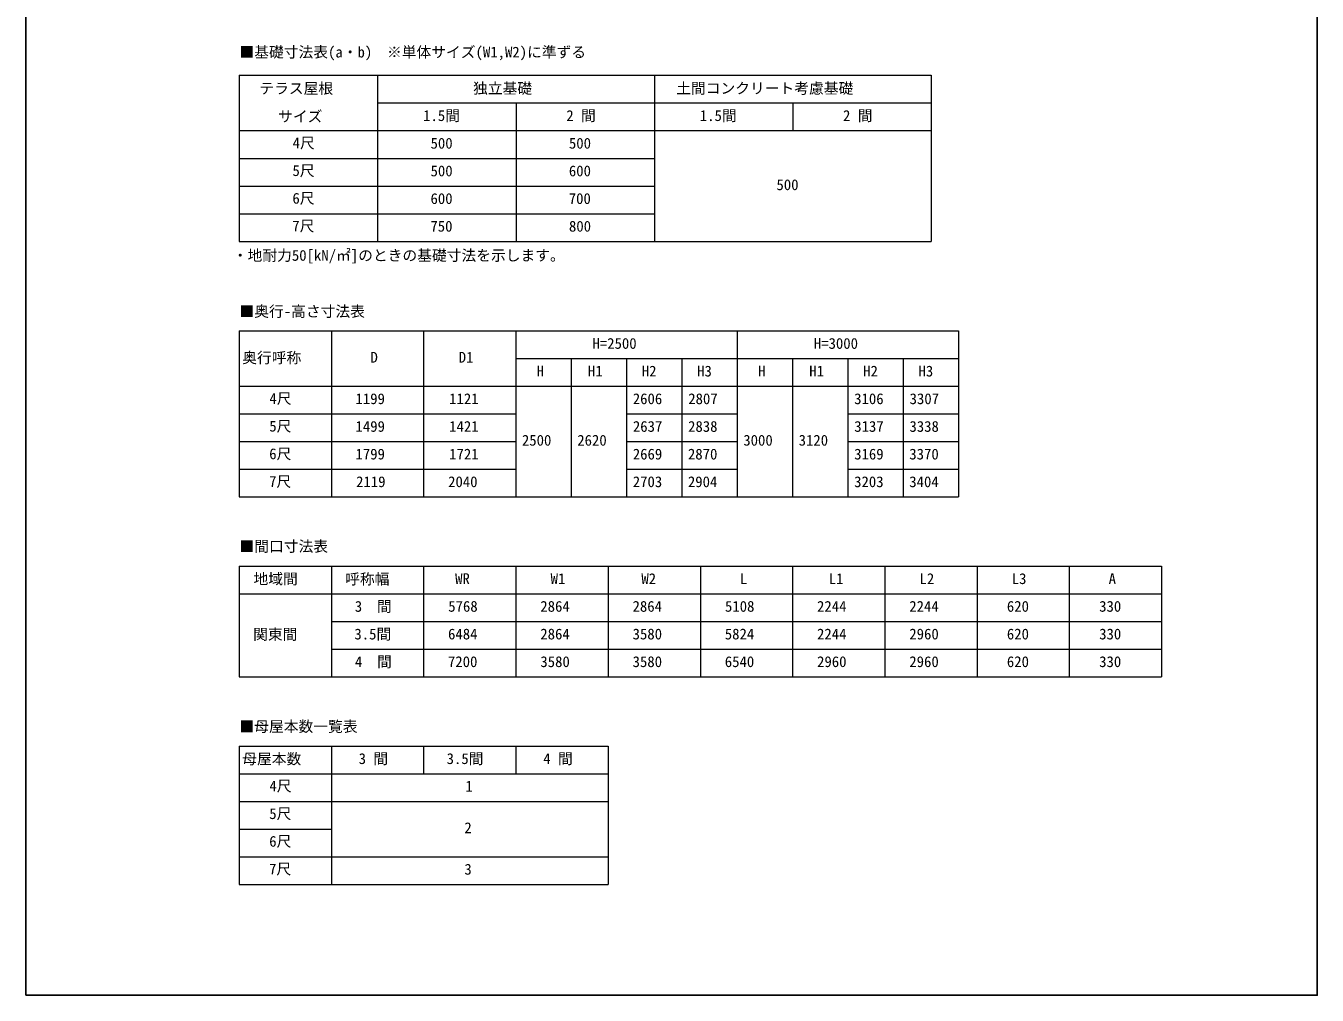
# Model space of a CAD drawing. Units: millimetres, scale not verified. Extents: x -7000 to 7000, y -10401 to 10355.
# Drawn here: x -7000 to 7000, y -10401 to 109 of the extents above; entities that cross this region are included whole.
import ezdxf
from ezdxf.enums import TextEntityAlignment as Align

# ---------------------------------------------------------------- set-up
doc = ezdxf.new("R2010")
doc.units = ezdxf.units.MM
doc.header["$LTSCALE"] = 50
doc.layers.add('0-1_TABLE1', color=7, linetype='Continuous', lineweight=18)
doc.layers.add('0-2_USER1', color=3, linetype='Continuous')
doc.layers.add('0-7_YKK_ZWAK', color=7, linetype='Continuous')
doc.styles.add('ＭＳ ゴシック', font='')
doc.styles.get('ＭＳ ゴシック').set_extended_font_data('MS Gothic')

msp = doc.modelspace()

# ---------------------------------------------------------------- linework, layer by layer
at = {"layer": '0-1_TABLE1'}
for p, q in [((-4685.68, -427.66), (2814.32, -427.66)), ((-4685.68, -427.66), (-4685.68, -2227.66)), ((-3185.68, -427.66), (-3185.68, -2227.66)), ((-185.68, -427.66), (-185.68, -2227.66)), ((2814.32, -427.66), (2814.32, -2227.66)), ((-3185.68, -727.66), (2814.32, -727.66)), ((-1685.68, -727.66), (-1685.68, -2227.66)), ((1314.32, -727.66), (1314.32, -1027.66)), ((-4685.68, -1027.66), (2814.32, -1027.66)), ((-4685.68, -1327.66), (-185.68, -1327.66)), ((-4685.68, -1627.66), (-185.68, -1627.66)), ((-4685.68, -1927.66), (-185.68, -1927.66)), ((-4685.68, -2227.66), (2814.32, -2227.66)), ((-4687.18, -3198.19), (3112.82, -3198.19)), ((-4687.18, -3198.19), (-4687.18, -4998.19)), ((-3687.18, -3198.19), (-3687.18, -4998.19)), ((-2687.18, -3198.19), (-2687.18, -4998.19)), ((-1687.18, -3198.19), (-1687.18, -4998.19)), ((712.82, -3198.19), (712.82, -4998.19)), ((3112.82, -3198.19), (3112.82, -4998.19)), ((-1687.18, -3498.19), (3112.82, -3498.19)), ((-1087.18, -3498.19), (-1087.18, -4998.19)), ((-487.18, -3498.19), (-487.18, -4998.19)), ((112.82, -3498.19), (112.82, -4998.19)), ((1312.82, -3498.19), (1312.82, -4998.19)), ((1912.82, -3498.19), (1912.82, -4998.19)), ((2512.82, -3498.19), (2512.82, -4998.19)), ((-4687.18, -3798.19), (3112.82, -3798.19)), ((-4687.18, -4098.19), (-1687.18, -4098.19)), ((-487.18, -4098.19), (712.82, -4098.19)), ((1912.82, -4098.19), (3112.82, -4098.19)), ((-4687.18, -4398.19), (-1687.18, -4398.19)), ((-487.18, -4398.19), (712.82, -4398.19)), ((1912.82, -4398.19), (3112.82, -4398.19)), ((-4687.18, -4698.19), (-1687.18, -4698.19)), ((-487.18, -4698.19), (712.82, -4698.19)), ((1912.82, -4698.19), (3112.82, -4698.19)), ((-4687.18, -4998.19), (3112.82, -4998.19)), ((-4687.18, -5748.96), (5312.82, -5748.96)), ((-4687.18, -5748.96), (-4687.18, -6948.96)), ((-3687.18, -5748.96), (-3687.18, -6948.96)), ((-2687.18, -5748.96), (-2687.18, -6948.96)), ((-1687.18, -5748.96), (-1687.18, -6948.96)), ((-687.18, -5748.96), (-687.18, -6948.96)), ((312.82, -5748.96), (312.82, -6948.96)), ((1312.82, -5748.96), (1312.82, -6948.96)), ((2312.82, -5748.96), (2312.82, -6948.96)), ((3312.82, -5748.96), (3312.82, -6948.96)), ((4312.82, -5748.96), (4312.82, -6948.96)), ((5312.82, -5748.96), (5312.82, -6948.96)), ((-4687.18, -6048.96), (5312.82, -6048.96)), ((-3687.18, -6348.96), (5312.82, -6348.96)), ((-3687.18, -6648.96), (5312.82, -6648.96)), ((-4687.18, -6948.96), (5312.82, -6948.96)), ((-4687.18, -7699.73), (-687.18, -7699.73)), ((-4687.18, -7699.73), (-4687.18, -9199.73)), ((-3687.18, -7699.73), (-3687.18, -9199.73)), ((-2687.18, -7699.73), (-2687.18, -7999.73)), ((-1687.18, -7699.73), (-1687.18, -7999.73)), ((-687.18, -7699.73), (-687.18, -9199.73)), ((-4687.18, -7999.73), (-687.18, -7999.73)), ((-4687.18, -8299.73), (-687.18, -8299.73)), ((-4687.18, -8599.73), (-3687.18, -8599.73)), ((-4687.18, -8899.73), (-687.18, -8899.73)), ((-4687.18, -9199.73), (-687.18, -9199.73))]:
    msp.add_line(p, q, dxfattribs=at)
at = {"layer": '0-7_YKK_ZWAK'}
msp.add_line((-7000, 9998.9), (-7000, -10401.1), dxfattribs=at)
msp.add_lwpolyline([(-7000, -10401.1), (7000, -10401.1), (7000, 9998.9)], dxfattribs=at)

# ---------------------------------------------------------------- texts
at = {"layer": '0-1_TABLE1', "style": 'ＭＳ ゴシック'}
for s, p in [('テラス屋根', (-4468.41, -662.96)), ('独立基礎', (-2151.13, -661.75)), ('土間コンクリート考慮基礎', (51.14, -661.75)), ('サイズ', (-4264.32, -966.9)), ('1.5間', (-2692.95, -958.11)), ('2 間', (-1140.23, -958.11)), ('1.5間', (307.05, -958.11)), ('2 間', (1859.77, -958.11)), ('4尺', (-4107.5, -1254.48)), ('500', (-2612.04, -1257.66)), ('500', (-1112.04, -1257.66)), ('5尺', (-4109.32, -1554.48)), ('500', (-2612.04, -1557.66)), ('600', (-1112.5, -1557.66)), ('500', (1137.96, -1707.66)), ('6尺', (-4109.77, -1854.48)), ('600', (-2612.5, -1857.66)), ('700', (-1113.86, -1857.66)), ('7尺', (-4111.13, -2154.48)), ('750', (-2613.86, -2157.66)), ('800', (-1111.59, -2157.66)), ('H=2500', (-856.73, -3428.19)), ('H=3000', (1543.27, -3428.19)), ('奥行呼称', (-4654, -3583.19)), ('D', (-3263.09, -3578.19)), ('D1', (-2306.73, -3578.19)), ('H', (-1461.73, -3728.19)), ('H1', (-906.27, -3728.19)), ('H2', (-322.18, -3728.19)), ('H3', (277.82, -3728.19)), ('H', (938.27, -3728.19)), ('H1', (1493.73, -3728.19)), ('H2', (2077.82, -3728.19)), ('H3', (2677.82, -3728.19)), ('4尺', (-4359, -4025.01)), ('1199', (-3425.82, -4028.19)), ('1121', (-2410.36, -4028.19)), ('2606', (-419.45, -4028.19)), ('2807', (181.46, -4028.19)), ('3106', (1980.55, -4028.19)), ('3307', (2581.46, -4028.19)), ('5尺', (-4360.82, -4325.01)), ('1499', (-3425.82, -4328.19)), ('1421', (-2410.36, -4328.19)), ('2637', (-418.54, -4328.19)), ('2838', (179.64, -4328.19)), ('3137', (1981.46, -4328.19)), ('3338', (2579.64, -4328.19)), ('2500', (-1621.73, -4478.19)), ('2620', (-1021.73, -4478.19)), ('3000', (778.27, -4478.19)), ('3120', (1378.27, -4478.19)), ('6尺', (-4361.27, -4625.01)), ('1799', (-3425.82, -4628.19)), ('1721', (-2410.36, -4628.19)), ('2669', (-419.45, -4628.19)), ('2870', (178.27, -4628.19)), ('3169', (1980.55, -4628.19)), ('3370', (2578.27, -4628.19)), ('7尺', (-4362.63, -4925.01)), ('2119', (-3419.45, -4928.19)), ('2040', (-2421.73, -4928.19)), ('2703', (-419.91, -4928.19)), ('2904', (177.82, -4928.19)), ('3203', (1980.09, -4928.19)), ('3404', (2577.82, -4928.19)), ('地域間', (-4531.27, -5981.23)), ('呼称幅', (-3538.09, -5982.59)), ('WR', (-2345.82, -5978.96)), ('W1', (-1310.82, -5978.96)), ('W2', (-326.73, -5978.96)), ('L', (742.37, -5978.96)), ('L1', (1704.64, -5978.96)), ('L2', (2688.73, -5978.96)), ('L3', (3688.73, -5978.96)), ('A', (4739.18, -5978.96)), ('3\u3000間', (-3433.54, -6279.41)), ('5768', (-2420.36, -6278.96)), ('2864', (-1422.18, -6278.96)), ('2864', (-422.18, -6278.96)), ('5108', (579.64, -6278.96)), ('2244', (1577.82, -6278.96)), ('2244', (2577.82, -6278.96)), ('620', (3636, -6278.96)), ('330', (4636.46, -6278.96)), ('関東間', (-4535.82, -6582.14)), ('3.5間', (-3438.09, -6579.41)), ('6484', (-2422.63, -6578.96)), ('2864', (-1422.18, -6578.96)), ('3580', (-421.73, -6578.96)), ('5824', (577.82, -6578.96)), ('2244', (1577.82, -6578.96)), ('2960', (2578.27, -6578.96)), ('620', (3636, -6578.96)), ('330', (4636.46, -6578.96)), ('4\u3000間', (-3431.73, -6879.41)), ('7200', (-2423.54, -6878.96)), ('3580', (-1421.73, -6878.96)), ('3580', (-421.73, -6878.96)), ('6540', (577.82, -6878.96)), ('2960', (1578.27, -6878.96)), ('2960', (2578.27, -6878.96)), ('620', (3636, -6878.96)), ('330', (4636.46, -6878.96)), ('母屋本数', (-4653.54, -7932.45)), ('3 間', (-3391.73, -7930.18)), ('3.5間', (-2438.09, -7930.18)), ('4 間', (-1389.91, -7930.18)), ('4尺', (-4359, -8226.54)), ('1', (-2235.82, -8229.73)), ('5尺', (-4360.82, -8526.54)), ('2', (-2245.36, -8679.73)), ('6尺', (-4361.27, -8826.54)), ('7尺', (-4362.63, -9126.54)), ('3', (-2245.36, -9129.73))]:
    msp.add_text(s, height=117.3, dxfattribs=at).set_placement(p, align=Align.BOTTOM_LEFT)
at = {"layer": '0-2_USER1', "style": 'ＭＳ ゴシック'}
for s, p in [('■基礎寸法表(a・b)\u3000※単体サイズ(W1,W2)に準ずる', (-4683.57, -269.51)), ('・地耐力50[kN/㎡]のときの基礎寸法を示します。', (-4755.57, -2473.53)), ('■奥行-高さ寸法表', (-4683.57, -3080.8)), ('■間口寸法表', (-4683.57, -5627.93)), ('■母屋本数一覧表', (-4683.57, -7581.43))]:
    msp.add_text(s, height=117.3, dxfattribs=at).set_placement(p, align=Align.BOTTOM_LEFT)

doc.saveas('drawing.dxf')
